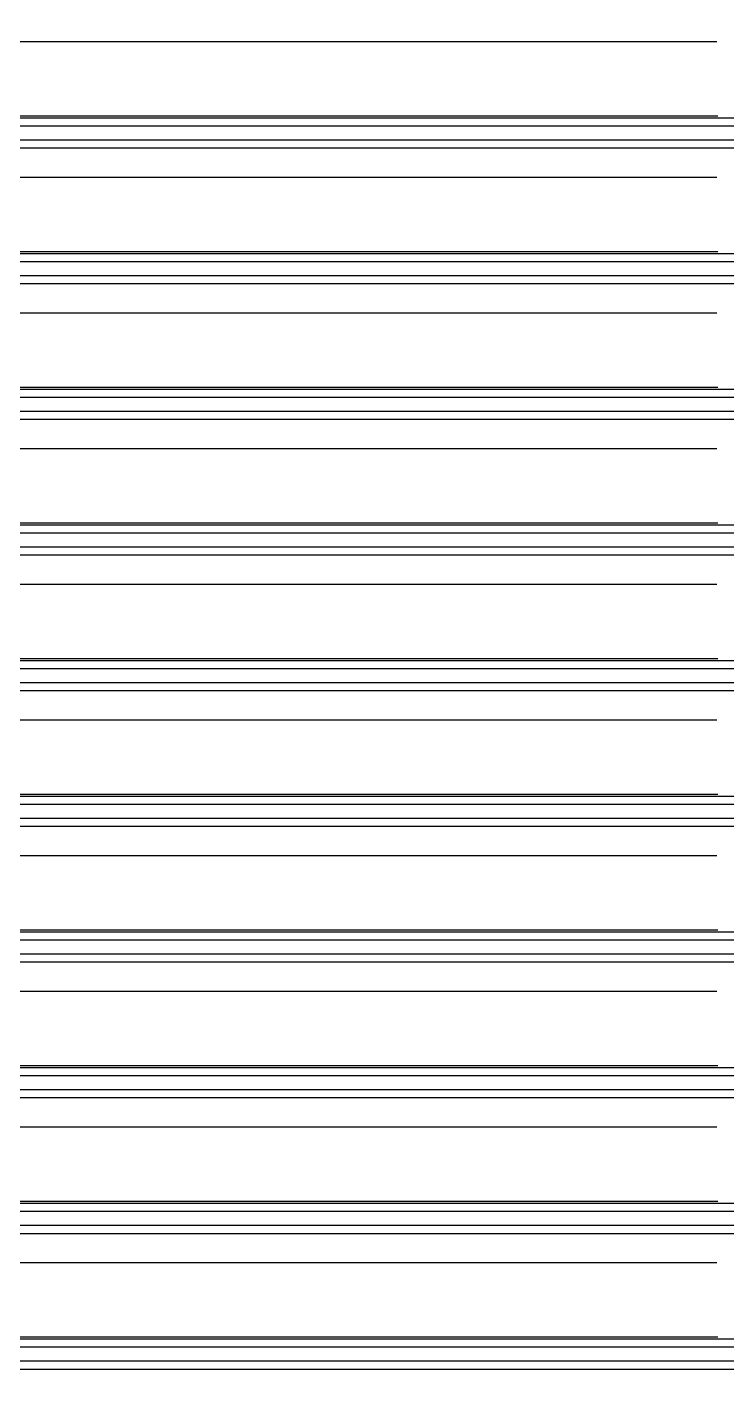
# Model space of a CAD drawing. Header units: millimetres. Extents: x -56261 to 196039, y 9480 to 100001.
# Drawn here: x 159722.2 to 159752.3, y 95793.9 to 95852.3 of the extents above; entities that cross this region are included whole.
import ezdxf

# ---------------------------------------------------------------- set-up
doc = ezdxf.new("R2010")
doc.units = ezdxf.units.MM
doc.set_wipeout_variables(frame=1)
doc.layers.add('SS-AIRCON', color=5, linetype='Continuous')
doc.layers.add('SS-TEXT', color=7, linetype='Continuous')

# ---------------------------------------------------------------- blocks, each defined once
blk = doc.blocks.new('I48T')
at = {"layer": 'SS-AIRCON', "color": 0, "linetype": 'Continuous'}
for p, q in [((-599.9007, -85.26793), (599.9006, -85.26793)), ((580.0736, -84.77954), (-580.0737, -84.77954)), ((599.9006, -86.18208), (-599.9007, -86.18208)), ((578.5326, -86.68017), (-578.5326, -86.68017)), ((210.3008, -86.79772), (126.9009, -86.79772)), ((126.9486, -91.46102), (210.3485, -91.46102)), ((-599.9007, -93.81793), (599.9006, -93.81793)), ((580.0736, -93.32954), (-580.0737, -93.32954)), ((599.9006, -94.73208), (-599.9007, -94.73208)), ((578.5326, -95.23017), (-578.5326, -95.23017)), ((210.3008, -95.34772), (126.9009, -95.34772)), ((126.9486, -100.01102), (210.3485, -100.01102)), ((-599.9007, -102.36793), (599.9006, -102.36793)), ((580.0736, -101.87954), (-580.0737, -101.87954)), ((599.9006, -103.28208), (-599.9007, -103.28208)), ((578.5326, -103.78017), (-578.5326, -103.78017)), ((210.3008, -103.89772), (126.9009, -103.89772)), ((126.9486, -108.56102), (210.3485, -108.56102)), ((-599.9007, -110.91793), (599.9006, -110.91793)), ((580.0736, -110.42954), (-580.0737, -110.42954)), ((599.9006, -111.83208), (-599.9007, -111.83208)), ((578.5326, -112.33017), (-578.5326, -112.33017)), ((210.3008, -112.44772), (126.9009, -112.44772)), ((126.9486, -117.11102), (210.3485, -117.11102)), ((-599.9007, -119.46793), (599.9006, -119.46793)), ((580.0736, -118.97954), (-580.0737, -118.97954)), ((599.9006, -120.38208), (-599.9007, -120.38208)), ((578.5326, -120.88017), (-578.5326, -120.88017)), ((210.3008, -120.99772), (126.9009, -120.99772)), ((126.9486, -125.66102), (210.3485, -125.66102)), ((-599.9007, -128.01793), (599.9006, -128.01793)), ((580.0736, -127.52954), (-580.0737, -127.52954)), ((599.9006, -128.93208), (-599.9007, -128.93208)), ((578.5326, -129.43017), (-578.5326, -129.43017)), ((210.3008, -129.54772), (126.9009, -129.54772)), ((126.9486, -134.21102), (210.3485, -134.21102)), ((-599.9007, -136.56793), (599.9006, -136.56793)), ((580.0736, -136.07954), (-580.0736, -136.07954)), ((599.9006, -137.48208), (-599.9007, -137.48208)), ((578.5326, -137.98017), (-578.5326, -137.98017)), ((210.3008, -138.09772), (126.9009, -138.09772)), ((126.9486, -142.76102), (210.3485, -142.76102)), ((-599.9007, -145.11793), (599.9006, -145.11793)), ((580.0736, -144.62954), (-580.0736, -144.62954)), ((599.9006, -146.03208), (-599.9007, -146.03208)), ((578.5326, -146.53017), (-578.5326, -146.53017)), ((210.3008, -146.64772), (126.9009, -146.64772)), ((126.9486, -151.31102), (210.3485, -151.31102)), ((-599.9007, -153.66793), (599.9006, -153.66793)), ((580.0736, -153.17954), (-580.0736, -153.17954)), ((599.9006, -154.58208), (-599.9007, -154.58208)), ((578.5326, -155.08017), (-578.5326, -155.08017)), ((210.3008, -155.19772), (126.9009, -155.19772)), ((126.9486, -159.86102), (210.3485, -159.86102)), ((-599.9007, -162.21793), (599.9006, -162.21793)), ((580.0736, -161.72954), (-580.0736, -161.72954)), ((599.9006, -163.13208), (-599.9007, -163.13208)), ((578.5326, -163.63017), (-578.5326, -163.63017)), ((210.3008, -163.74772), (126.9009, -163.74772)), ((126.9486, -168.41102), (210.3485, -168.41102))]:
    blk.add_line(p, q, dxfattribs=at)
blk = doc.blocks.new('A$C43DE16F2')
blk.add_wipeout([(0, 14550), (0, 0), (29100, 0), (29100, 14550)]).dxf.layer = 'SS-TEXT'
at = {"layer": 'SS-TEXT', "linetype": 'Continuous', "xscale": 1.577261091527505, "yscale": 1.577261091527505, "zscale": 1.577261091527505, "rotation": 180}
blk.add_blockref('I48T', (11081.92, 7128.46), dxfattribs=at)

msp = doc.modelspace()

# ---------------------------------------------------------------- block references
at = {"layer": 'SS-TEXT', "xscale": 0.4331186193392458, "yscale": 0.4331186193392458, "zscale": 0.4331186193392458}
msp.add_blockref('A$C43DE16F2', (155038.861, 92649.191), dxfattribs=at)

doc.saveas('drawing.dxf')
